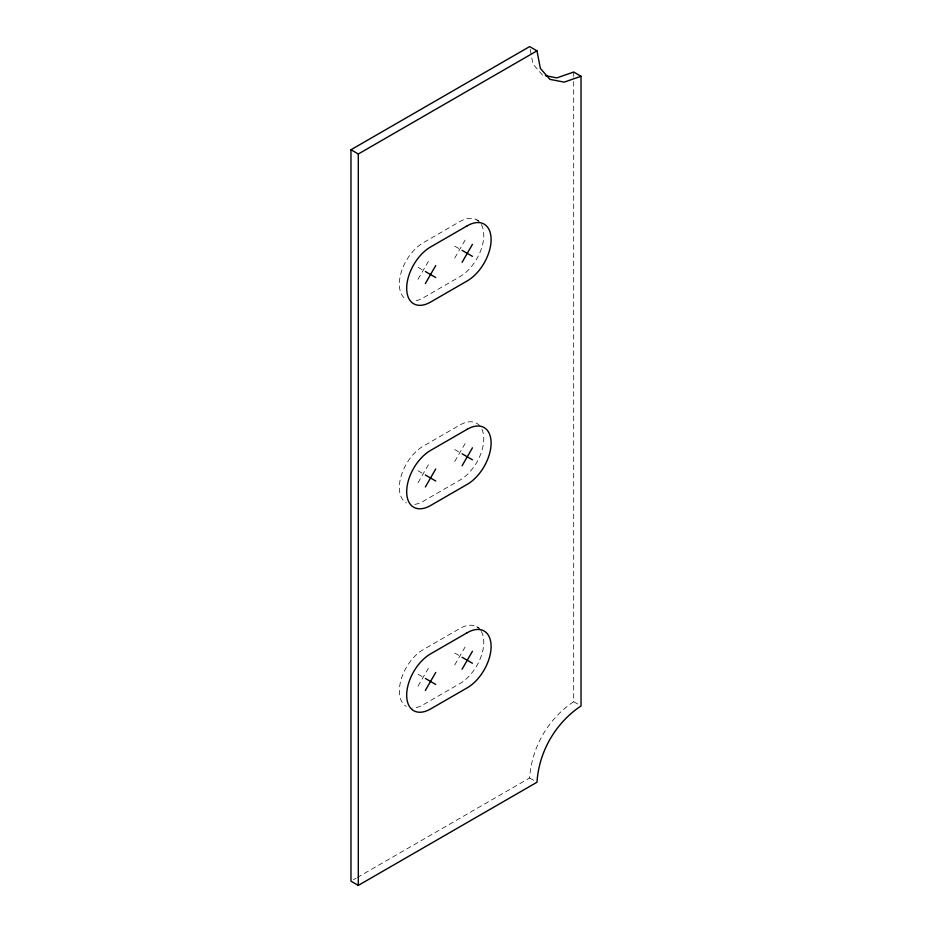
<?xml version="1.0" encoding="UTF-8"?>
<svg xmlns="http://www.w3.org/2000/svg" width="932" height="932" viewBox="0 0 932 932"><rect width="100%" height="100%" fill="white"/><g stroke="black" fill="none" stroke-linecap="round" stroke-linejoin="round"><path stroke-width="0.7" stroke-dasharray="4.66 3.5" d="M357.259 877.525L529.644 777.999C531.555 747.487 548.226 718.619 573.693 701.703L573.693 77.845M418.014 279.297L428.394 261.321M454.711 258.106L465.103 240.13M418.014 482.753L428.394 464.765M454.711 461.55L465.103 443.574M418.014 686.197L428.394 668.209M454.711 665.005L465.103 647.018M353.484 879.703L356.001 878.259M476.776 219.894L479.223 221.303M454.711 246.118L459.907 249.112M418.014 267.309L423.198 270.303M454.711 449.562L459.907 452.568M418.014 470.765L423.198 473.759M476.776 626.793L479.223 628.203M573.693 701.703L578.586 704.534M454.711 653.017L459.907 656.012M418.014 674.209L423.198 677.203M529.644 777.999L534.549 780.818M542.552 75.119L532.999 64.133L531.45 56.037M530.168 49.291L531.193 54.685M573.693 72.032L573.693 76.389M479.747 425.808A33.738 19.479 -60 0 0 459.907 425.015L423.198 446.207A33.738 19.479 -60 0 0 401.156 475.937A33.738 19.479 -60 0 0 406.329 502.977M481.949 429.291A33.738 19.479 -60 0 1 459.907 480.12L423.198 501.311A33.738 19.479 -60 0 1 414.064 504.48M480.574 630.312A33.738 19.479 -60 0 0 459.907 628.459L423.198 649.651A33.738 19.479 -60 0 0 401.156 679.393A33.738 19.479 -60 0 0 406.329 706.421M481.308 631.465A33.738 19.479 -60 0 1 459.907 683.564L423.198 704.755A33.738 19.479 -60 0 1 412.643 708.005M478.838 221.42A33.738 19.479 -60 0 0 459.907 221.56L423.198 242.763A33.738 19.479 -60 0 0 401.156 272.494A33.738 19.479 -60 0 0 406.329 299.533M481.308 224.565A33.738 19.479 -60 0 1 459.907 276.664L423.198 297.856A33.738 19.479 -60 0 1 414.064 301.036"/><path stroke-width="1.4" d="M425.353 283.538L435.733 265.55M462.062 262.346L472.442 244.359M425.353 486.982L435.733 469.006M462.062 465.79L472.442 447.814M425.353 690.437L435.733 672.45M462.062 669.246L472.442 651.258M350.968 149.761L529.644 46.6L536.995 50.841L540.339 68.362L549.892 79.36L564.186 82.133L581.032 76.273L581.032 705.943C555.565 722.859 538.894 751.728 536.995 782.239L358.307 885.4L350.968 881.159L350.968 149.761L358.307 154.001L536.995 50.841M545.406 75.667L556.835 77.892L573.693 72.032L581.032 76.273M462.062 250.359L472.442 256.347M425.353 271.55L435.733 277.538M462.062 453.802L472.442 459.802M425.353 474.994L435.733 480.994M462.062 657.258L472.442 663.246M425.353 678.449L435.733 684.438M358.307 154.001L358.307 885.4M467.247 225.8L430.537 246.992A33.738 19.479 -60 0 0 406.678 288.326A33.738 19.479 -60 0 0 430.537 302.096L467.247 280.905A33.738 19.479 -60 0 0 491.106 239.582A33.738 19.479 -60 0 0 467.247 225.8M467.247 429.256L430.537 450.447A33.738 19.479 -60 0 0 406.678 491.77A33.738 19.479 -60 0 0 430.537 505.54L467.247 484.349A33.738 19.479 -60 0 0 491.106 443.026A33.738 19.479 -60 0 0 467.247 429.256M467.247 632.7L430.537 653.891A33.738 19.479 -60 0 0 406.678 695.214A33.738 19.479 -60 0 0 430.537 708.996L467.247 687.804A33.738 19.479 -60 0 0 491.106 646.482A33.738 19.479 -60 0 0 467.247 632.7"/></g></svg>
